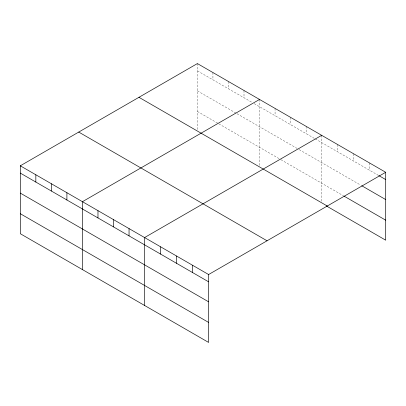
<?xml version="1.0" encoding="UTF-8"?>
<svg xmlns="http://www.w3.org/2000/svg" width="406" height="406" viewBox="0 0 406 406"><rect width="100%" height="100%" fill="white"/><g stroke="black" fill="none" stroke-linecap="round" stroke-linejoin="round"><path stroke-width="0.3" stroke-dasharray="2.03 1.52" d="M197.392 70.847L252.035 102.393M254.176 103.631L314.711 138.583M315.249 138.893L378.23 175.255M197.392 90.853L236.5 113.431M237.033 113.741L298.638 149.306M299.176 149.616L360.624 185.095M197.392 111.467L218.286 123.525M218.824 123.835L280.429 159.406M280.962 159.715L343.552 195.849M369.693 163.045L369.693 170.322M353.687 153.803L353.687 161.086M337.68 144.561L337.68 151.844M321.674 135.32L321.674 201.351M306.139 126.352L306.139 133.63M290.605 117.385L290.605 124.662M275.07 108.412L275.07 115.695M259.535 99.445L259.535 166.1M244.001 90.477L244.001 97.755M228.466 81.504L228.466 88.787M212.927 72.537L212.927 79.815M197.392 63.569L197.392 130.219"/><path stroke-width="0.61" d="M20.3 165.81L208.608 274.527L208.608 342.431L20.3 233.714L20.3 165.81L197.392 63.569L385.7 172.286L385.7 240.19L326.48 205.999M259.535 99.445L82.443 201.691L82.443 269.589M321.674 135.32L144.582 237.566L144.582 305.469M208.608 274.527L385.7 172.286M378.762 175.559L385.7 179.564M361.69 185.709L385.7 199.569M344.085 196.154L385.7 220.184M138.953 97.308L327.261 206.025M78.739 132.072L267.046 240.788M20.3 173.093L208.608 281.81M20.3 193.099L208.608 301.815M20.3 213.708L208.608 322.425M192.601 265.291L192.601 272.568M176.595 256.049L176.595 263.327M160.588 246.807L160.588 254.085M129.047 228.598L129.047 235.876M113.513 219.626L113.513 226.908M97.978 210.658L97.978 217.936M66.904 192.718L66.904 200.001M51.369 183.751L51.369 191.028M35.835 174.783L35.835 182.061"/></g></svg>
